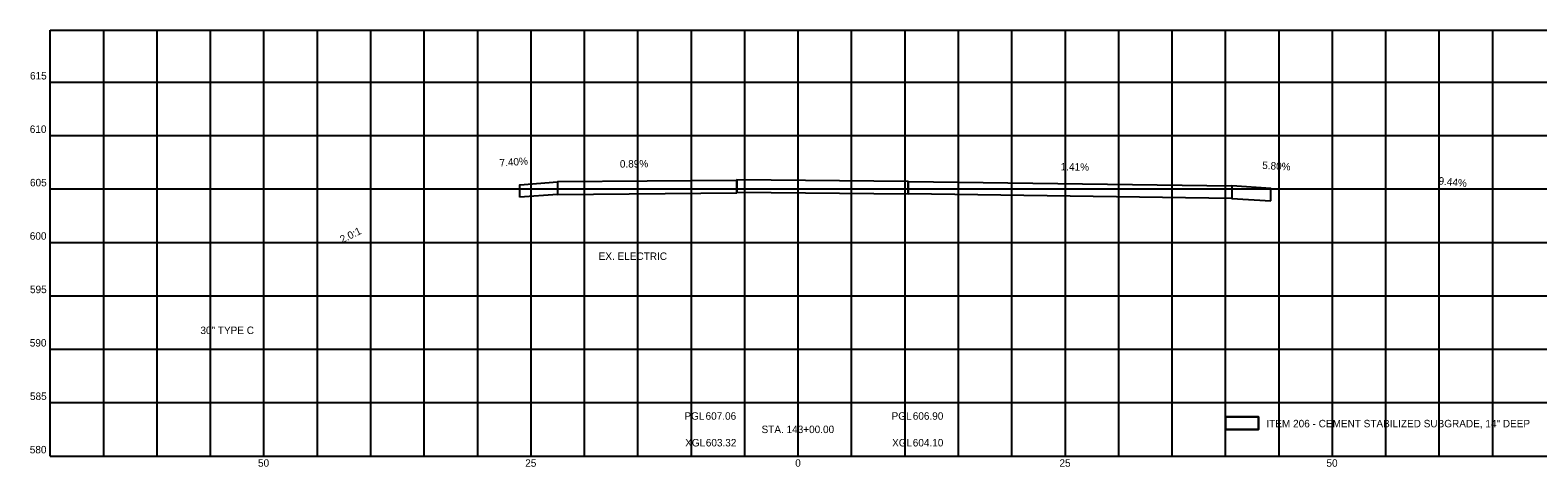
# Model space of a CAD drawing. Extents: x -72 to 148, y 579 to 620.
# Drawn here: x -71.9 to 69.2, y 579 to 619.9 of the extents above; entities that cross this region are included whole.
import ezdxf

# ---------------------------------------------------------------- set-up
doc = ezdxf.new("R2010")
doc.units = 0
for name, color, linetype in [('_CIVIL_CONSTRUCTION', 7, 'Continuous'), ('MD_P_Surface_Finished_Grade_Seeded', 7, 'Continuous'), ('RW_P_Fee_WL', 7, 'Continuous'), ('RW_X_Fee_RW', 7, 'Continuous')]:
    doc.layers.add(name, color=color, linetype=linetype)

msp = doc.modelspace()

# ---------------------------------------------------------------- linework, layer by layer
at = {"layer": '_CIVIL_CONSTRUCTION'}
for p, q in [((-70, 619.87), (146.26, 619.87)), ((-70, 580), (-70, 619.87)), ((-70, 580), (-70, 619.87)), ((-65, 580), (-65, 619.87)), ((-60, 580), (-60, 619.87)), ((-55, 580), (-55, 619.87)), ((-50, 580), (-50, 619.87)), ((-45, 580), (-45, 619.87)), ((-40, 580), (-40, 619.87)), ((-35, 580), (-35, 619.87)), ((-30, 580), (-30, 619.87)), ((-25, 580), (-25, 619.87)), ((-20, 580), (-20, 619.87)), ((-15, 580), (-15, 619.87)), ((-10, 580), (-10, 619.87)), ((-5, 580), (-5, 619.87)), ((0, 580), (0, 619.87)), ((5, 580), (5, 619.87)), ((10, 580), (10, 619.87)), ((15, 580), (15, 619.87)), ((20, 580), (20, 619.87)), ((25, 580), (25, 619.87)), ((30, 580), (30, 619.87)), ((35, 580), (35, 619.87)), ((40, 580), (40, 619.87)), ((45, 580), (45, 619.87)), ((50, 580), (50, 619.87)), ((55, 580), (55, 619.87)), ((60, 580), (60, 619.87)), ((65, 580), (65, 619.87)), ((-70, 615), (146.26, 615)), ((-70, 610), (146.26, 610)), ((-70, 605), (146.26, 605)), ((-70, 600), (146.26, 600)), ((-70, 595), (146.26, 595)), ((-70, 590), (146.26, 590)), ((-70, 585), (146.26, 585)), ((-70, 580), (146.26, 580))]:
    msp.add_line(p, q, dxfattribs=at)
at = {"layer": 'MD_P_Surface_Finished_Grade_Seeded'}
msp.add_lwpolyline([(43.07, 582.48), (40, 582.48), (40, 583.66), (43.07, 583.66)], close=True, dxfattribs=at)
at = {"layer": 'RW_X_Fee_RW'}
for points in [[(-26.07, 604.22), (-26.07, 605.39), (-22.53, 605.66), (-22.53, 604.49)], [(-5.74, 604.64), (-5.74, 605.81), (-22.53, 605.66), (-22.53, 604.49)], [(10.3, 604.54), (10.3, 605.71), (-5.74, 605.87), (-5.74, 604.7)], [(10.33, 604.54), (10.33, 605.71), (40.57, 605.28), (40.57, 604.12)], [(44.24, 603.89), (44.24, 605.05), (40.57, 605.28), (40.57, 604.12)], [(40, 583.66), (40, 582.48), (43.07, 582.48), (43.07, 583.66)]]:
    msp.add_lwpolyline(points, close=True, dxfattribs=at)

# ---------------------------------------------------------------- texts
at = {"layer": 'MD_P_Surface_Finished_Grade_Seeded'}
for s, p in [('615', (-71.9, 615.25)), ('610', (-71.92, 610.25)), ('605', (-71.9, 605.25)), ('600', (-71.92, 600.25)), ('595', (-71.9, 595.25)), ('30" TYPE C', (-55.95, 591.42)), ('590', (-71.92, 590.25)), ('585', (-71.9, 585.25)), ('PGL ', (-10.65, 583.4)), ('607.06', (-8.67, 583.4)), ('STA. 143+00.00', (-3.43, 582.15)), ('PGL ', (8.74, 583.4)), ('606.90', (10.72, 583.4)), ('ITEM 206 - CEMENT STABILIZED SUBGRADE, 14" DEEP', (43.82, 582.69)), ('XGL ', (-10.58, 580.9)), ('603.32', (-8.65, 580.9)), ('XGL ', (8.79, 580.9)), ('604.10', (10.72, 580.9)), ('580', (-71.92, 580.25)), ('50', (-50.56, 579)), ('25', (-25.55, 579)), ('0', (-0.28, 579)), ('25', (24.45, 579)), ('50', (49.44, 579))]:
    msp.add_text(s, height=0.7, dxfattribs=at).set_placement(p)
for s, rotation, p in [('7.40%', 4.2307, (-27.93, 607.09)), ('0.89%', 0.5113, (-16.69, 607)), ('1.41%', 359.1931, (24.56, 606.74)), ('5.80%', 356.6826, (43.41, 606.88)), ('9.44%', 354.6056, (59.9, 605.43)), ('2.0:1', 26.0879, (-42.68, 599.92))]:
    msp.add_text(s, height=0.7, rotation=rotation, dxfattribs=at).set_placement(p)
at = {"layer": 'RW_P_Fee_WL'}
msp.add_text('EX. ELECTRIC', height=0.7, dxfattribs=at).set_placement((-18.68, 598.36))

doc.saveas('drawing.dxf')
